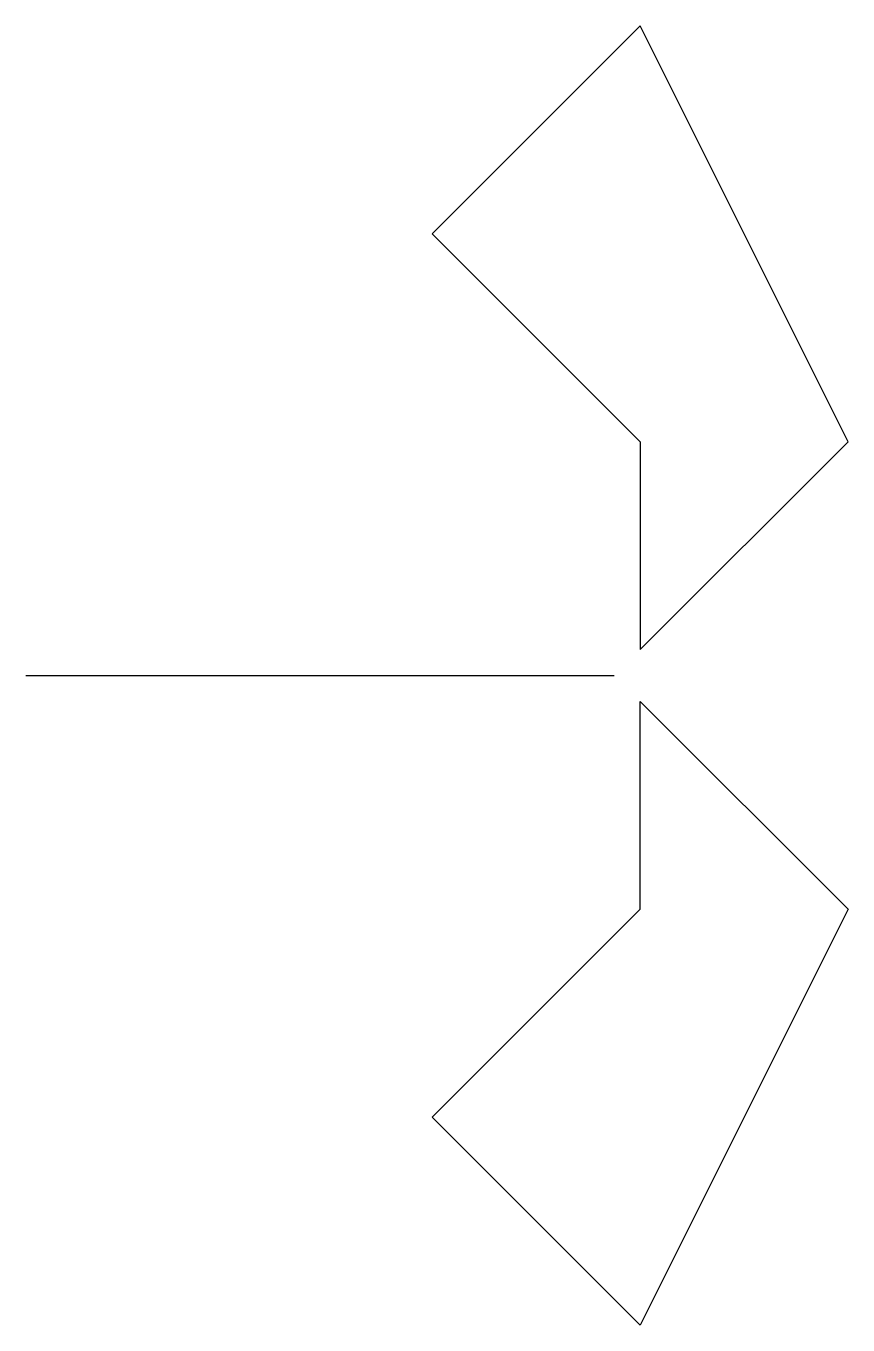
# Model space of a CAD drawing. Header units: millimetres. Extents: x 0 to 5.59, y -0.17 to 8.67.
import ezdxf

# ---------------------------------------------------------------- set-up
doc = ezdxf.new("R2010")
doc.units = ezdxf.units.MM

msp = doc.modelspace()

# ---------------------------------------------------------------- linework, layer by layer
msp.add_line((0, 4.25), (4, 4.25))
for points in [[(4.1768, 8.6694), (2.7626, 7.2552), (3.4697, 6.5481), (4.1768, 5.841), (4.1768, 4.4268), (5.591, 5.841)], [(4.1768, -0.1694), (2.7626, 1.2448), (3.4697, 1.9519), (4.1768, 2.659), (4.1768, 4.0732), (5.591, 2.659)]]:
    msp.add_lwpolyline(points, close=True)

doc.saveas('drawing.dxf')
